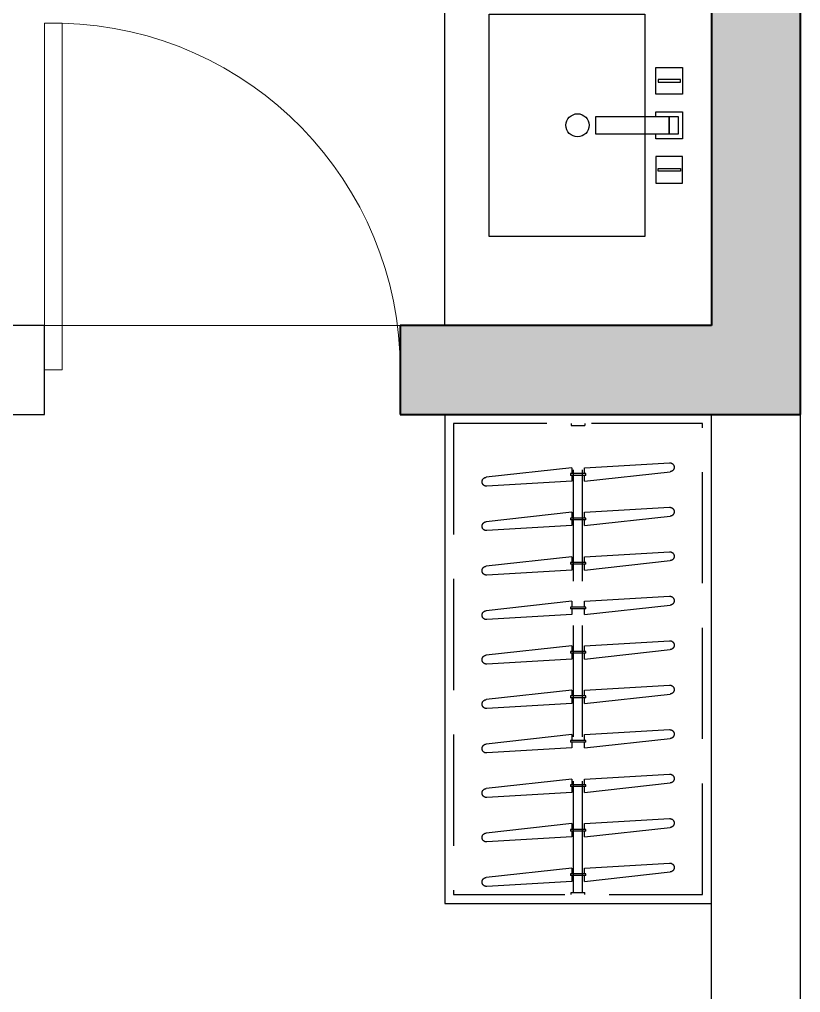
# Model space of a CAD drawing. Extents: x 3753737 to 4713801, y -857380 to 24339.
# Drawn here: x 4257457 to 4259213, y -704423 to -702235 of the extents above; entities that cross this region are included whole.
import ezdxf

# ---------------------------------------------------------------- set-up
doc = ezdxf.new("R2010")
doc.units = 0
doc.header["$LTSCALE"] = 1000
doc.header["$MEASUREMENT"] = 0
doc.linetypes.add('A户型$0$DASH', pattern=[0.35, 0.25, -0.1])
doc.layers.get('0').update_dxf_attribs({"linetype": 'CONTINUOUS'})
for name, color, linetype in [('!!电气', 1, 'CONTINUOUS'), ('5fur', 175, 'CONTINUOUS'), ('LVTRY', 252, 'CONTINUOUS'), ('WALL', 252, 'CONTINUOUS')]:
    doc.layers.add(name, color=color, linetype=linetype)
for name, color, linetype, lineweight in [('COLUMN', 252, 'CONTINUOUS', 40), ('PUB_HATCH', 8, 'CONTINUOUS', 9), ('WINDOW', 146, 'CONTINUOUS', 20)]:
    doc.layers.add(name, color=color, linetype=linetype, lineweight=lineweight)

# ---------------------------------------------------------------- blocks, each defined once
blk = doc.blocks.new('A$C1E0F638F')
for points in [[(499.7, 435.1), (499.7, 85.1), (0, 85.1), (0, 435.1)], [(269.9, 30), (229.9, 30), (229.9, 195), (269.9, 195)], [(119.9, 0), (179.9, 0), (179.9, 60), (119.9, 60)], [(146.9, 55), (152.9, 55), (152.9, 5), (146.9, 5)], [(379.9, 0), (319.9, 0), (319.9, 60), (379.9, 60)], [(352.9, 55), (346.9, 55), (346.9, 5), (352.9, 5)], [(229.9, 30), (269.9, 30), (269.9, 10), (229.9, 10)]]:
    blk.add_lwpolyline(points, close=True)
blk.add_lwpolyline([(269.9, 60), (279.9, 60), (279.9, 0), (219.9, 0), (219.9, 60), (229.9, 60)])
blk.add_circle((249.9, 236.3), 26)
blk = doc.blocks.new('GDGDRGDGRD')
at = {"layer": 'LVTRY', "color": 252}
blk.add_lwpolyline([(490882.6, 522448.5), (490282.6, 522448.5), (490282.6, 523348.5), (490882.6, 523348.5)], close=True, dxfattribs=at)
at = {"layer": 'LVTRY', "color": 252, "xscale": -1, "rotation": 270}
blk.add_blockref('A$C1E0F638F', (490347.5, 522648.8), dxfattribs=at)
blk = doc.blocks.new('GFDGFSDFGD')
at = {"layer": 'PUB_HATCH'}
blk.add_hatch(color=256, dxfattribs=at).paths.add_polyline_path([(470116.5, 373023.7), (470116.5, 372823.7), (470516.6, 372823.7), (470516.6, 370223.7), (469816.6, 370223.7), (469816.6, 370023.7), (470716.6, 370023.7), (470716.6, 373023.7)])
at = {"layer": 'COLUMN', "color": 252}
for p, q in [((470716.6, 370023.7), (470716.6, 373023.7)), ((470516.6, 372823.7), (470516.6, 370223.7)), ((470516.6, 370223.7), (469816.6, 370223.7)), ((469816.6, 370223.7), (469816.6, 370023.7)), ((469816.6, 370023.7), (470716.6, 370023.7))]:
    blk.add_line(p, q, dxfattribs=at)
blk = doc.blocks.new('FGDGDGRDGRRD')
at = {"color": 252}
for p, q in [((419434.8, 366658.6), (419434.8, 367758.3)), ((419434.8, 367758.3), (420034.8, 367758.3)), ((419434.8, 366658.6), (419434.8, 367758.3)), ((419434.8, 367758.3), (420034.8, 367758.3)), ((420034.8, 367758.3), (420034.8, 366658.6)), ((420034.8, 367758.3), (420034.8, 366658.6)), ((420034.8, 366658.6), (419434.8, 366658.6)), ((420034.8, 366658.6), (419434.8, 366658.6)), ((420034.8, 366658.6), (420034.8, 366658.6)), ((420034.8, 366658.6), (420034.8, 366658.6))]:
    blk.add_line(p, q, dxfattribs=at)
at = {"layer": '5fur', "color": 252, "linetype": 'A户型$0$DASH'}
for p, q in [((419434.8, 366658.6), (419434.8, 367758.3)), ((419434.8, 367758.3), (420034.8, 367758.3)), ((419434.8, 366658.6), (419434.8, 367758.3)), ((419434.8, 367758.3), (420034.8, 367758.3)), ((420034.8, 367758.3), (420034.8, 366658.6)), ((420034.8, 367758.3), (420034.8, 366658.6)), ((419454.8, 366678.6), (419454.8, 367738.3)), ((419454.8, 367738.3), (420014.8, 367738.3)), ((419454.8, 366678.6), (419454.8, 367738.3)), ((419454.8, 367738.3), (420014.8, 367738.3)), ((419719.6, 367738.3), (419719.6, 367733.3)), ((419719.6, 367738.3), (419719.6, 367733.3)), ((419750.1, 367733.3), (419719.6, 367733.3)), ((419750.1, 367733.3), (419719.6, 367733.3)), ((419724.6, 366683.6), (419724.6, 367733.3)), ((419724.6, 366683.6), (419724.6, 367733.3)), ((419745.1, 366683.6), (419745.1, 367733.3)), ((419745.1, 366683.6), (419745.1, 367733.3)), ((419750.1, 367738.3), (419750.1, 367733.3)), ((419750.1, 367738.3), (419750.1, 367733.3)), ((420014.8, 367738.3), (420014.8, 366678.6)), ((420014.8, 367738.3), (420014.8, 366678.6)), ((419720.5, 367638.3), (419529.4, 367649.5)), ((419720.5, 367638.3), (419529.4, 367649.5)), ((419720.5, 367608.3), (419527.8, 367629.6)), ((419720.5, 367608.3), (419527.8, 367629.6)), ((419717.5, 367621.3), (419717.5, 367625.3)), ((419717.5, 367625.3), (419752.1, 367625.3)), ((419717.5, 367621.3), (419717.5, 367625.3)), ((419717.5, 367625.3), (419752.1, 367625.3)), ((419720.5, 367625.3), (419720.5, 367638.3)), ((419720.5, 367625.3), (419720.5, 367638.3)), ((419749.1, 367638.3), (419749.1, 367625.3)), ((419749.1, 367638.3), (419941.8, 367617)), ((419749.1, 367638.3), (419749.1, 367625.3)), ((419749.1, 367638.3), (419941.8, 367617)), ((419752.1, 367625.3), (419752.1, 367621.3)), ((419752.1, 367625.3), (419752.1, 367621.3)), ((419717.5, 367621.3), (419752.1, 367621.3)), ((419717.5, 367621.3), (419752.1, 367621.3)), ((419720.5, 367608.3), (419720.5, 367621.3)), ((419720.5, 367608.3), (419720.5, 367621.3)), ((419749.1, 367621.3), (419749.1, 367608.3)), ((419749.1, 367621.3), (419749.1, 367608.3)), ((419749.1, 367608.3), (419940.3, 367597.1)), ((419749.1, 367608.3), (419940.3, 367597.1)), ((419720.5, 367538.3), (419529.4, 367549.5)), ((419720.5, 367538.3), (419529.4, 367549.5)), ((419720.5, 367525.3), (419720.5, 367538.3)), ((419720.5, 367525.3), (419720.5, 367538.3)), ((419749.1, 367538.3), (419749.1, 367525.3)), ((419749.1, 367538.3), (419941.8, 367517)), ((419749.1, 367538.3), (419749.1, 367525.3)), ((419749.1, 367538.3), (419941.8, 367517)), ((419720.5, 367508.3), (419527.8, 367529.6)), ((419720.5, 367508.3), (419527.8, 367529.6)), ((419717.5, 367521.3), (419717.5, 367525.3)), ((419717.5, 367525.3), (419752.1, 367525.3)), ((419717.5, 367521.3), (419717.5, 367525.3)), ((419717.5, 367525.3), (419752.1, 367525.3)), ((419717.5, 367521.3), (419752.1, 367521.3)), ((419717.5, 367521.3), (419752.1, 367521.3)), ((419720.5, 367508.3), (419720.5, 367521.3)), ((419720.5, 367508.3), (419720.5, 367521.3)), ((419749.1, 367521.3), (419749.1, 367508.3)), ((419749.1, 367521.3), (419749.1, 367508.3)), ((419752.1, 367525.3), (419752.1, 367521.3)), ((419752.1, 367525.3), (419752.1, 367521.3)), ((419749.1, 367508.3), (419940.3, 367497.1)), ((419749.1, 367508.3), (419940.3, 367497.1)), ((419720.5, 367438.3), (419529.4, 367449.5)), ((419720.5, 367438.3), (419529.4, 367449.5)), ((419720.5, 367408.3), (419527.8, 367429.6)), ((419720.5, 367408.3), (419527.8, 367429.6)), ((419720.5, 367425.3), (419720.5, 367438.3)), ((419720.5, 367425.3), (419720.5, 367438.3)), ((419749.1, 367438.3), (419749.1, 367425.3)), ((419749.1, 367438.3), (419941.8, 367417)), ((419749.1, 367438.3), (419749.1, 367425.3)), ((419749.1, 367438.3), (419941.8, 367417)), ((419717.5, 367421.3), (419717.5, 367425.3)), ((419717.5, 367425.3), (419752.1, 367425.3)), ((419717.5, 367421.3), (419717.5, 367425.3)), ((419717.5, 367425.3), (419752.1, 367425.3)), ((419717.5, 367421.3), (419752.1, 367421.3)), ((419717.5, 367421.3), (419752.1, 367421.3)), ((419720.5, 367408.3), (419720.5, 367421.3)), ((419720.5, 367408.3), (419720.5, 367421.3)), ((419749.1, 367421.3), (419749.1, 367408.3)), ((419749.1, 367421.3), (419749.1, 367408.3)), ((419749.1, 367408.3), (419940.3, 367397.1)), ((419749.1, 367408.3), (419940.3, 367397.1)), ((419752.1, 367425.3), (419752.1, 367421.3)), ((419752.1, 367425.3), (419752.1, 367421.3)), ((419720.5, 367338.3), (419529.4, 367349.5)), ((419720.5, 367338.3), (419529.4, 367349.5)), ((419720.5, 367308.3), (419527.8, 367329.6)), ((419720.5, 367308.3), (419527.8, 367329.6)), ((419717.5, 367321.3), (419717.5, 367325.3)), ((419717.5, 367325.3), (419752.1, 367325.3)), ((419717.5, 367321.3), (419717.5, 367325.3)), ((419717.5, 367325.3), (419752.1, 367325.3)), ((419717.5, 367321.3), (419752.1, 367321.3)), ((419717.5, 367321.3), (419752.1, 367321.3)), ((419720.5, 367325.3), (419720.5, 367338.3)), ((419720.5, 367325.3), (419720.5, 367338.3)), ((419720.5, 367308.3), (419720.5, 367321.3)), ((419720.5, 367308.3), (419720.5, 367321.3)), ((419749.1, 367338.3), (419749.1, 367325.3)), ((419749.1, 367338.3), (419941.8, 367317)), ((419749.1, 367338.3), (419749.1, 367325.3)), ((419749.1, 367338.3), (419941.8, 367317)), ((419749.1, 367321.3), (419749.1, 367308.3)), ((419749.1, 367321.3), (419749.1, 367308.3)), ((419752.1, 367325.3), (419752.1, 367321.3)), ((419752.1, 367325.3), (419752.1, 367321.3)), ((419749.1, 367308.3), (419940.3, 367297.1)), ((419749.1, 367308.3), (419940.3, 367297.1)), ((419720.5, 367238.3), (419529.4, 367249.5)), ((419720.5, 367238.3), (419529.4, 367249.5)), ((419720.5, 367225.3), (419720.5, 367238.3)), ((419720.5, 367225.3), (419720.5, 367238.3)), ((419749.1, 367238.3), (419749.1, 367225.3)), ((419749.1, 367238.3), (419941.8, 367217)), ((419749.1, 367238.3), (419749.1, 367225.3)), ((419749.1, 367238.3), (419941.8, 367217)), ((419720.5, 367208.3), (419527.8, 367229.6)), ((419720.5, 367208.3), (419527.8, 367229.6)), ((419717.5, 367221.3), (419717.5, 367225.3)), ((419717.5, 367225.3), (419752.1, 367225.3)), ((419717.5, 367221.3), (419717.5, 367225.3)), ((419717.5, 367225.3), (419752.1, 367225.3)), ((419717.5, 367221.3), (419752.1, 367221.3)), ((419717.5, 367221.3), (419752.1, 367221.3)), ((419720.5, 367208.3), (419720.5, 367221.3)), ((419720.5, 367208.3), (419720.5, 367221.3)), ((419749.1, 367221.3), (419749.1, 367208.3)), ((419749.1, 367221.3), (419749.1, 367208.3)), ((419749.1, 367208.3), (419940.3, 367197.1)), ((419749.1, 367208.3), (419940.3, 367197.1)), ((419752.1, 367225.3), (419752.1, 367221.3)), ((419752.1, 367225.3), (419752.1, 367221.3)), ((419720.5, 367138.3), (419529.4, 367149.5)), ((419720.5, 367138.3), (419529.4, 367149.5)), ((419720.5, 367108.3), (419527.8, 367129.6)), ((419720.5, 367108.3), (419527.8, 367129.6)), ((419717.5, 367121.3), (419717.5, 367125.3)), ((419717.5, 367125.3), (419752.1, 367125.3)), ((419717.5, 367121.3), (419717.5, 367125.3)), ((419717.5, 367125.3), (419752.1, 367125.3)), ((419717.5, 367121.3), (419752.1, 367121.3)), ((419717.5, 367121.3), (419752.1, 367121.3)), ((419720.5, 367125.3), (419720.5, 367138.3)), ((419720.5, 367125.3), (419720.5, 367138.3)), ((419720.5, 367108.3), (419720.5, 367121.3)), ((419720.5, 367108.3), (419720.5, 367121.3)), ((419749.1, 367138.3), (419749.1, 367125.3)), ((419749.1, 367138.3), (419941.8, 367117)), ((419749.1, 367138.3), (419749.1, 367125.3)), ((419749.1, 367138.3), (419941.8, 367117)), ((419749.1, 367121.3), (419749.1, 367108.3)), ((419749.1, 367121.3), (419749.1, 367108.3)), ((419752.1, 367125.3), (419752.1, 367121.3)), ((419752.1, 367125.3), (419752.1, 367121.3)), ((419749.1, 367108.3), (419940.3, 367097.1)), ((419749.1, 367108.3), (419940.3, 367097.1)), ((419720.5, 367038.3), (419529.4, 367049.5)), ((419720.5, 367038.3), (419529.4, 367049.5)), ((419720.5, 367025.3), (419720.5, 367038.3)), ((419720.5, 367025.3), (419720.5, 367038.3)), ((419749.1, 367038.3), (419749.1, 367025.3)), ((419749.1, 367038.3), (419941.8, 367017)), ((419749.1, 367038.3), (419749.1, 367025.3)), ((419749.1, 367038.3), (419941.8, 367017)), ((419720.5, 367008.3), (419527.8, 367029.6)), ((419720.5, 367008.3), (419527.8, 367029.6)), ((419717.5, 367021.3), (419717.5, 367025.3)), ((419717.5, 367025.3), (419752.1, 367025.3)), ((419717.5, 367021.3), (419717.5, 367025.3)), ((419717.5, 367025.3), (419752.1, 367025.3)), ((419717.5, 367021.3), (419752.1, 367021.3)), ((419717.5, 367021.3), (419752.1, 367021.3)), ((419720.5, 367008.3), (419720.5, 367021.3)), ((419720.5, 367008.3), (419720.5, 367021.3)), ((419749.1, 367021.3), (419749.1, 367008.3)), ((419749.1, 367021.3), (419749.1, 367008.3)), ((419752.1, 367025.3), (419752.1, 367021.3)), ((419752.1, 367025.3), (419752.1, 367021.3)), ((419749.1, 367008.3), (419940.3, 366997.1)), ((419749.1, 367008.3), (419940.3, 366997.1)), ((419720.5, 366938.3), (419529.4, 366949.5)), ((419720.5, 366938.3), (419529.4, 366949.5)), ((419720.5, 366908.3), (419527.8, 366929.6)), ((419720.5, 366908.3), (419527.8, 366929.6)), ((419717.5, 366921.3), (419717.5, 366925.3)), ((419717.5, 366925.3), (419752.1, 366925.3)), ((419717.5, 366921.3), (419717.5, 366925.3)), ((419717.5, 366925.3), (419752.1, 366925.3)), ((419720.5, 366925.3), (419720.5, 366938.3)), ((419720.5, 366925.3), (419720.5, 366938.3)), ((419749.1, 366938.3), (419749.1, 366925.3)), ((419749.1, 366938.3), (419941.8, 366917)), ((419749.1, 366938.3), (419749.1, 366925.3)), ((419749.1, 366938.3), (419941.8, 366917)), ((419752.1, 366925.3), (419752.1, 366921.3)), ((419752.1, 366925.3), (419752.1, 366921.3)), ((419717.5, 366921.3), (419752.1, 366921.3)), ((419717.5, 366921.3), (419752.1, 366921.3)), ((419720.5, 366908.3), (419720.5, 366921.3)), ((419720.5, 366908.3), (419720.5, 366921.3)), ((419749.1, 366921.3), (419749.1, 366908.3)), ((419749.1, 366921.3), (419749.1, 366908.3)), ((419749.1, 366908.3), (419940.3, 366897.1)), ((419749.1, 366908.3), (419940.3, 366897.1)), ((419720.5, 366838.3), (419529.4, 366849.5)), ((419720.5, 366838.3), (419529.4, 366849.5)), ((419720.5, 366825.3), (419720.5, 366838.3)), ((419720.5, 366825.3), (419720.5, 366838.3)), ((419749.1, 366838.3), (419749.1, 366825.3)), ((419749.1, 366838.3), (419941.8, 366817)), ((419749.1, 366838.3), (419749.1, 366825.3)), ((419749.1, 366838.3), (419941.8, 366817)), ((419720.5, 366808.3), (419527.8, 366829.6)), ((419720.5, 366808.3), (419527.8, 366829.6)), ((419717.5, 366821.3), (419717.5, 366825.3)), ((419717.5, 366825.3), (419752.1, 366825.3)), ((419717.5, 366821.3), (419717.5, 366825.3)), ((419717.5, 366825.3), (419752.1, 366825.3)), ((419717.5, 366821.3), (419752.1, 366821.3)), ((419717.5, 366821.3), (419752.1, 366821.3)), ((419720.5, 366808.3), (419720.5, 366821.3)), ((419720.5, 366808.3), (419720.5, 366821.3)), ((419749.1, 366821.3), (419749.1, 366808.3)), ((419749.1, 366821.3), (419749.1, 366808.3)), ((419752.1, 366825.3), (419752.1, 366821.3)), ((419752.1, 366825.3), (419752.1, 366821.3)), ((419749.1, 366808.3), (419940.3, 366797.1)), ((419749.1, 366808.3), (419940.3, 366797.1)), ((419720.5, 366738.3), (419529.4, 366749.5)), ((419720.5, 366738.3), (419529.4, 366749.5)), ((419720.5, 366708.3), (419527.8, 366729.6)), ((419720.5, 366708.3), (419527.8, 366729.6)), ((419720.5, 366725.3), (419720.5, 366738.3)), ((419720.5, 366725.3), (419720.5, 366738.3)), ((419749.1, 366738.3), (419749.1, 366725.3)), ((419749.1, 366738.3), (419941.8, 366717)), ((419749.1, 366738.3), (419749.1, 366725.3)), ((419749.1, 366738.3), (419941.8, 366717)), ((419717.5, 366721.3), (419717.5, 366725.3)), ((419717.5, 366725.3), (419752.1, 366725.3)), ((419717.5, 366721.3), (419717.5, 366725.3)), ((419717.5, 366725.3), (419752.1, 366725.3)), ((419717.5, 366721.3), (419752.1, 366721.3)), ((419717.5, 366721.3), (419752.1, 366721.3)), ((419720.5, 366708.3), (419720.5, 366721.3)), ((419720.5, 366708.3), (419720.5, 366721.3)), ((419749.1, 366721.3), (419749.1, 366708.3)), ((419749.1, 366721.3), (419749.1, 366708.3)), ((419749.1, 366708.3), (419940.3, 366697.1)), ((419749.1, 366708.3), (419940.3, 366697.1)), ((419752.1, 366725.3), (419752.1, 366721.3)), ((419752.1, 366725.3), (419752.1, 366721.3)), ((419719.6, 366678.6), (419719.6, 366683.6)), ((419719.6, 366678.6), (419719.6, 366683.6)), ((419750.1, 366683.6), (419719.6, 366683.6)), ((419750.1, 366683.6), (419719.6, 366683.6)), ((419750.1, 366678.6), (419750.1, 366683.6)), ((419750.1, 366678.6), (419750.1, 366683.6)), ((420014.8, 366678.6), (419454.8, 366678.6)), ((420014.8, 366678.6), (419454.8, 366678.6)), ((420034.8, 366658.6), (419434.8, 366658.6)), ((420034.8, 366658.6), (419434.8, 366658.6))]:
    blk.add_line(p, q, dxfattribs=at)
for centre, start, end in [((419528.8, 367639.5), 86.9606, 264.2894), ((419528.8, 367639.5), 86.9606, 264.2894), ((419940.8, 367607), 266.9606, 84.2894), ((419940.8, 367607), 266.9606, 84.2894), ((419528.8, 367539.5), 86.9606, 264.2894), ((419528.8, 367539.5), 86.9606, 264.2894), ((419940.8, 367507), 266.9606, 84.2894), ((419940.8, 367507), 266.9606, 84.2894), ((419528.8, 367439.5), 86.9606, 264.2894), ((419528.8, 367439.5), 86.9606, 264.2894), ((419940.8, 367407), 266.9606, 84.2894), ((419940.8, 367407), 266.9606, 84.2894), ((419528.8, 367339.5), 86.9606, 264.2894), ((419528.8, 367339.5), 86.9606, 264.2894), ((419940.8, 367307), 266.9606, 84.2894), ((419940.8, 367307), 266.9606, 84.2894), ((419528.8, 367239.5), 86.9606, 264.2894), ((419528.8, 367239.5), 86.9606, 264.2894), ((419940.8, 367207), 266.9606, 84.2894), ((419940.8, 367207), 266.9606, 84.2894), ((419528.8, 367139.5), 86.9606, 264.2894), ((419528.8, 367139.5), 86.9606, 264.2894), ((419940.8, 367107), 266.9606, 84.2894), ((419940.8, 367107), 266.9606, 84.2894), ((419528.8, 367039.5), 86.9606, 264.2894), ((419528.8, 367039.5), 86.9606, 264.2894), ((419940.8, 367007), 266.9606, 84.2894), ((419940.8, 367007), 266.9606, 84.2894), ((419528.8, 366939.5), 86.9606, 264.2894), ((419528.8, 366939.5), 86.9606, 264.2894), ((419940.8, 366907), 266.9606, 84.2894), ((419940.8, 366907), 266.9606, 84.2894), ((419528.8, 366839.5), 86.9606, 264.2894), ((419528.8, 366839.5), 86.9606, 264.2894), ((419940.8, 366807), 266.9606, 84.2894), ((419940.8, 366807), 266.9606, 84.2894), ((419528.8, 366739.5), 86.9606, 264.2894), ((419528.8, 366739.5), 86.9606, 264.2894), ((419940.8, 366707), 266.9606, 84.2894), ((419940.8, 366707), 266.9606, 84.2894)]:
    blk.add_arc(centre, 10, start, end, dxfattribs=at)
blk = doc.blocks.new('$DorLib2D$00000001')
for p, q in [((0.45, 0.975), (0.5, 0.975)), ((0.45, 0), (0.45, 0.975)), ((0.5, 0), (0.5, 0.975)), ((0.5, 0), (0.45, 0))]:
    blk.add_line(p, q)
at = {"lineweight": 13}
blk.add_arc((0.475, 0), 0.975, 91.4693, 180, dxfattribs=at)
blk = doc.blocks.new('A$C1C403CBE')
at = {"layer": 'WALL', "color": 252}
for p, q in [((50100, 6300), (50100, 9200)), ((49900, 6400), (49900, 9000)), ((48400, 6400), (48300, 6400)), ((48400, 6200), (48400, 6400)), ((49900, 6400), (49200, 6400)), ((49200, 6400), (49200, 6200)), ((50100, 1100), (50100, 6300)), ((48200, 6200), (48400, 6200)), ((49200, 6200), (49900, 6200)), ((49900, 1300), (49900, 6200))]:
    blk.add_line(p, q, dxfattribs=at)
at = {"layer": 'WINDOW', "color": 252}
blk.add_line((49200, 6400), (48400, 6400), dxfattribs=at)
at = {"color": 252}
blk.add_blockref('GFDGFSDFGD', (-420616.6, -363823.7), dxfattribs=at)
at = {"xscale": -1}
blk.add_blockref('FGDGDGRDGRRD', (469334.8, -361558.3), dxfattribs=at)
at = {"color": 252, "xscale": -1}
blk.add_blockref('GDGDRGDGRD', (540182.4, -516048.5), dxfattribs=at)
at = {"layer": 'WINDOW', "color": 252, "xscale": 800, "yscale": -800, "zscale": 800, "rotation": 179.9999999939821}
blk.add_blockref('$DorLib2D$00000001', (48800, 6300), dxfattribs=at)

msp = doc.modelspace()

# ---------------------------------------------------------------- block references
at = {"layer": '!!电气'}
msp.add_blockref('A$C1C403CBE', (4209113.4, -709322.9), dxfattribs=at)

doc.saveas('drawing.dxf')
